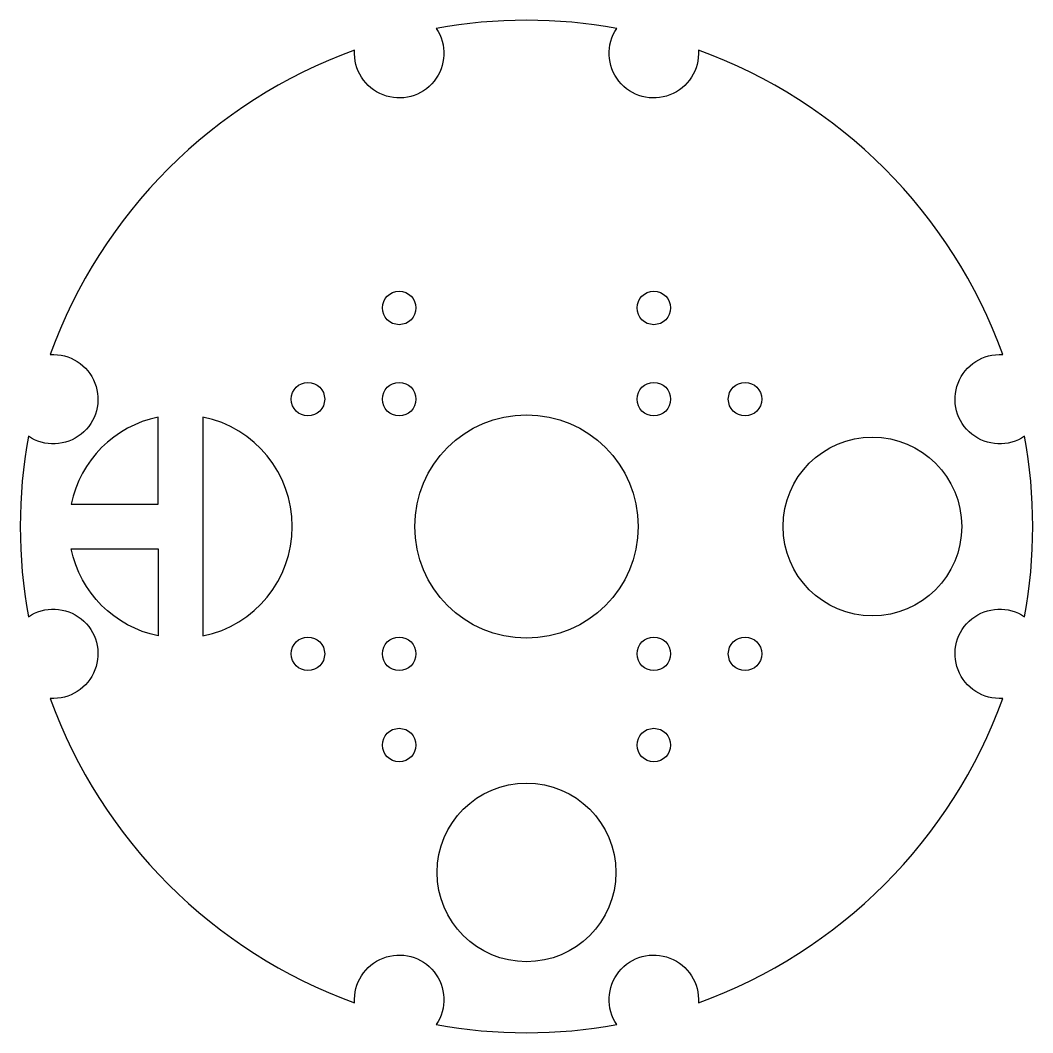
# Model space of a CAD drawing. Header units: millimetres. Extents: x -45.3 to 45.3, y -45.3 to 45.3.
import ezdxf

# ---------------------------------------------------------------- set-up
doc = ezdxf.new("R2010")
doc.units = ezdxf.units.MM

msp = doc.modelspace()

# ---------------------------------------------------------------- linework, layer by layer
at = {"color": 3}
msp.add_lwpolyline([(-15.393, -42.642, -1.39781), (-8.082, -44.609, 0.089856), (8.082, -44.609, -1.397813), (15.393, -42.642, 0.223076), (42.642, -15.393, -1.39781), (44.609, -8.082, 0.089856), (44.609, 8.082, -1.397813), (42.642, 15.393, 0.223076), (15.393, 42.642, -1.39781), (8.082, 44.609, 0.089856), (-8.082, 44.609, -1.397813), (-15.393, 42.642, 0.223076), (-42.642, 15.393, -1.39781), (-44.609, 8.082, 0.089856), (-44.609, -8.082, -1.397813), (-42.642, -15.393, 0.223076), (-15.393, -42.642)], format="xyb", dxfattribs=at)
at = {"color": 0}
for points in [[(-32.976, 9.798, 0.300614), (-40.774, 2), (-32.976, 2), (-32.976, 9.798)], [(-28.976, -9.798, 0.816497), (-28.976, 9.798), (-28.976, -9.798)], [(-32.976, -9.798, -0.300614), (-40.774, -2), (-32.976, -2), (-32.976, -9.798)]]:
    msp.add_lwpolyline(points, format="xyb", dxfattribs=at)
for centre, radius in [((-11.402, 19.574), 1.5), ((11.402, 19.574), 1.5), ((-19.574, 11.402), 1.5), ((-11.402, 11.402), 1.5), ((11.402, 11.402), 1.5), ((19.574, 11.402), 1.5), ((0, 0), 10), ((30.976, 0), 8), ((-19.574, -11.402), 1.5), ((-11.402, -11.402), 1.5), ((11.402, -11.402), 1.5), ((19.574, -11.402), 1.5), ((-11.402, -19.574), 1.5), ((11.402, -19.574), 1.5), ((0, -30.976), 8)]:
    msp.add_circle(centre, radius)

doc.saveas('drawing.dxf')
